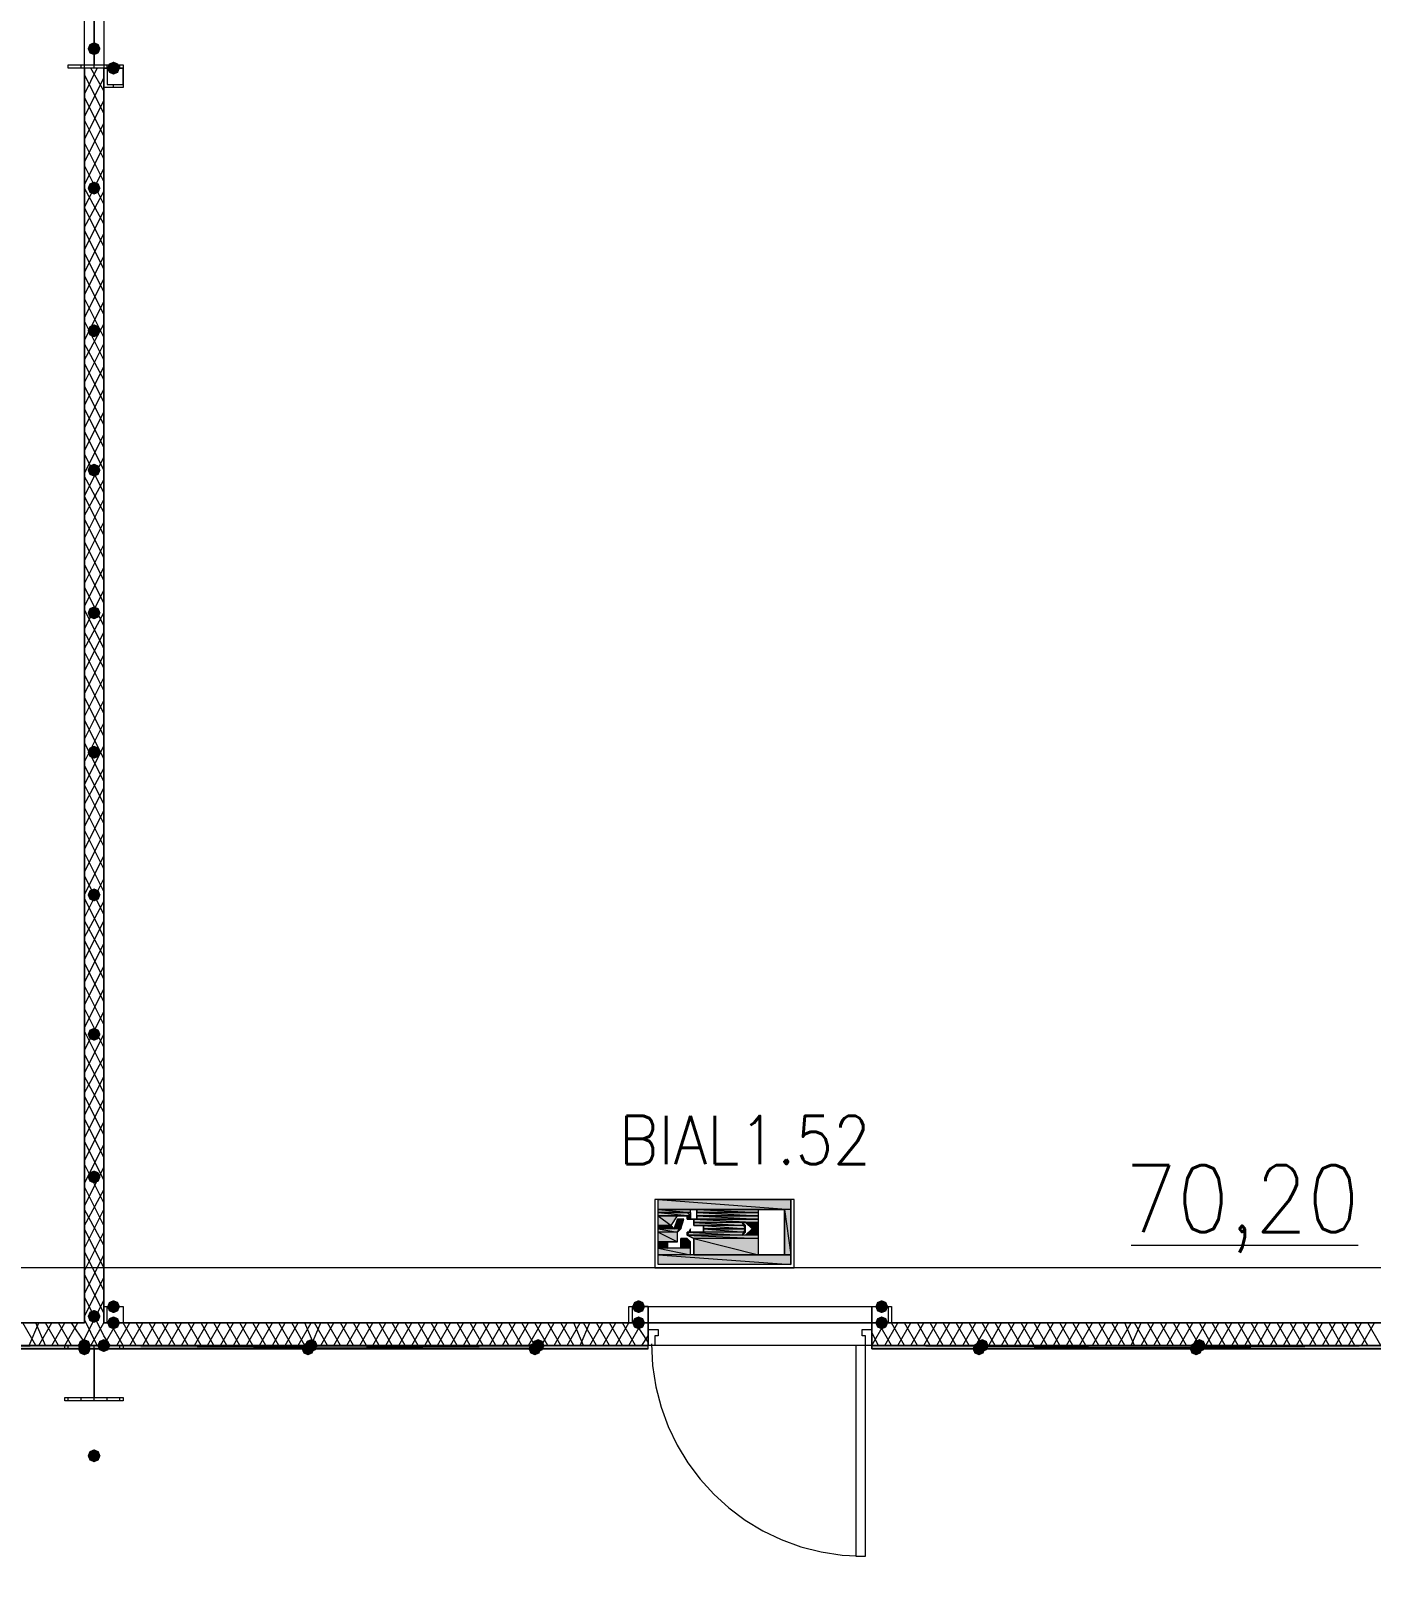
# Model space of a CAD drawing. Header units: millimetres. Extents: x 0 to 420, y 0 to 297.
# Drawn here: x 311.98 to 329.48, y 184.47 to 204.62 of the extents above; entities that cross this region are included whole.
import ezdxf

# ---------------------------------------------------------------- set-up
doc = ezdxf.new("R2010")
doc.units = ezdxf.units.MM
doc.styles.get("Standard").update_dxf_attribs({"font": 'STANDARD'})

msp = doc.modelspace()

# ---------------------------------------------------------------- hatches: boundary and pattern name
for color, points in [(7, [(312.885667, 204.385333), (312.860796, 204.325537), (312.801, 204.300667), (312.741204, 204.325537), (312.716333, 204.385333), (312.741204, 204.445129), (312.801, 204.47), (312.860796, 204.445129)]), (7, [(313.139667, 204.131333), (313.114796, 204.071537), (313.055, 204.046667), (312.995204, 204.071537), (312.970333, 204.131333), (312.995204, 204.191129), (313.055, 204.216), (313.114796, 204.191129)]), (7, [(312.885667, 202.565), (312.860796, 202.505204), (312.801, 202.480333), (312.741204, 202.505204), (312.716333, 202.565), (312.741204, 202.624796), (312.801, 202.649667), (312.860796, 202.624796)]), (7, [(312.885667, 200.702333), (312.860796, 200.642537), (312.801, 200.617667), (312.741204, 200.642537), (312.716333, 200.702333), (312.741204, 200.762129), (312.801, 200.787), (312.860796, 200.762129)]), (7, [(312.885667, 198.882), (312.860796, 198.822204), (312.801, 198.797333), (312.741204, 198.822204), (312.716333, 198.882), (312.741204, 198.941796), (312.801, 198.966667), (312.860796, 198.941796)]), (7, [(312.885667, 197.019333), (312.860796, 196.959537), (312.801, 196.934667), (312.741204, 196.959537), (312.716333, 197.019333), (312.741204, 197.079129), (312.801, 197.104), (312.860796, 197.079129)]), (7, [(312.885667, 195.199), (312.860796, 195.139204), (312.801, 195.114333), (312.741204, 195.139204), (312.716333, 195.199), (312.741204, 195.258796), (312.801, 195.283667), (312.860796, 195.258796)]), (7, [(312.885667, 193.336333), (312.860796, 193.276537), (312.801, 193.251667), (312.741204, 193.276537), (312.716333, 193.336333), (312.741204, 193.396129), (312.801, 193.421), (312.860796, 193.396129)]), (7, [(312.885667, 191.516), (312.860796, 191.456204), (312.801, 191.431333), (312.741204, 191.456204), (312.716333, 191.516), (312.741204, 191.575796), (312.801, 191.600667), (312.860796, 191.575796)]), (7, [(312.885667, 189.653333), (312.860796, 189.593537), (312.801, 189.568667), (312.741204, 189.593537), (312.716333, 189.653333), (312.741204, 189.713129), (312.801, 189.738), (312.860796, 189.713129)]), (82, [(320.590334, 189.187666), (320.590334, 189.145333)]), (82, [(320.632667, 189.102999), (320.675, 189.102999)]), (82, [(320.463334, 188.848999), (320.548, 188.848999)]), (7, [(313.139667, 187.96), (313.114796, 187.900204), (313.055, 187.875333), (312.995204, 187.900204), (312.970333, 187.96), (312.995204, 188.019796), (313.055, 188.044667), (313.114796, 188.019796)]), (7, [(319.997667, 187.96), (319.972796, 187.900204), (319.913, 187.875333), (319.853204, 187.900204), (319.828333, 187.96), (319.853204, 188.019796), (319.913, 188.044667), (319.972796, 188.019796)]), (7, [(323.172667, 187.96), (323.147796, 187.900204), (323.088, 187.875333), (323.028204, 187.900204), (323.003333, 187.96), (323.028204, 188.019796), (323.088, 188.044667), (323.147796, 188.019796)]), (7, [(312.885667, 187.833), (312.860796, 187.773204), (312.801, 187.748333), (312.741204, 187.773204), (312.716333, 187.833), (312.741204, 187.892796), (312.801, 187.917667), (312.860796, 187.892796)]), (7, [(313.139667, 187.748333), (313.114796, 187.688538), (313.055, 187.663667), (312.995204, 187.688538), (312.970333, 187.748333), (312.995204, 187.808129), (313.055, 187.833), (313.114796, 187.808129)]), (7, [(319.997667, 187.748333), (319.972796, 187.688538), (319.913, 187.663667), (319.853204, 187.688538), (319.828333, 187.748333), (319.853204, 187.808129), (319.913, 187.833), (319.972796, 187.808129)]), (7, [(323.172667, 187.748333), (323.147796, 187.688538), (323.088, 187.663667), (323.028204, 187.688538), (323.003333, 187.748333), (323.028204, 187.808129), (323.088, 187.833), (323.147796, 187.808129)]), (254, [(312.758667, 187.452), (312.733796, 187.392204), (312.674, 187.367333), (312.614204, 187.392204), (312.589333, 187.452), (312.614204, 187.511796), (312.674, 187.536667), (312.733796, 187.511796)]), (254, [(312.758667, 187.409667), (312.733796, 187.349871), (312.674, 187.325), (312.614204, 187.349871), (312.589333, 187.409667), (312.614204, 187.469462), (312.674, 187.494333), (312.733796, 187.469463)]), (7, [(313.012667, 187.452), (312.987796, 187.392204), (312.928, 187.367333), (312.868204, 187.392204), (312.843333, 187.452), (312.868204, 187.511796), (312.928, 187.536667), (312.987796, 187.511796)]), (254, [(315.679667, 187.409667), (315.654796, 187.349871), (315.595, 187.325), (315.535204, 187.349871), (315.510333, 187.409667), (315.535204, 187.469462), (315.595, 187.494333), (315.654796, 187.469463)]), (254, [(315.722, 187.452), (315.697129, 187.392204), (315.637333, 187.367333), (315.577538, 187.392204), (315.552667, 187.452), (315.577537, 187.511796), (315.637333, 187.536667), (315.697129, 187.511796)]), (254, [(318.643, 187.409667), (318.618129, 187.349871), (318.558333, 187.325), (318.498538, 187.349871), (318.473667, 187.409667), (318.498537, 187.469462), (318.558333, 187.494333), (318.618129, 187.469463)]), (254, [(318.685333, 187.452), (318.660462, 187.392204), (318.600667, 187.367333), (318.540871, 187.392204), (318.516, 187.452), (318.540871, 187.511796), (318.600667, 187.536667), (318.660462, 187.511796)]), (254, [(324.442667, 187.409667), (324.417796, 187.349871), (324.358, 187.325), (324.298204, 187.349871), (324.273333, 187.409667), (324.298204, 187.469462), (324.358, 187.494333), (324.417796, 187.469463)]), (254, [(324.485, 187.452), (324.460129, 187.392204), (324.400333, 187.367333), (324.340537, 187.392204), (324.315667, 187.452), (324.340537, 187.511796), (324.400333, 187.536667), (324.460129, 187.511796)]), (254, [(327.279, 187.409667), (327.254129, 187.349871), (327.194333, 187.325), (327.134537, 187.349871), (327.109667, 187.409667), (327.134537, 187.469462), (327.194333, 187.494333), (327.254129, 187.469463)]), (254, [(327.321333, 187.452), (327.296462, 187.392204), (327.236667, 187.367333), (327.176871, 187.392204), (327.152, 187.452), (327.176871, 187.511796), (327.236667, 187.536667), (327.296462, 187.511796)]), (7, [(312.885667, 186.012667), (312.860796, 185.952871), (312.801, 185.928), (312.741204, 185.952871), (312.716333, 186.012667), (312.741204, 186.072462), (312.801, 186.097333), (312.860796, 186.072463)])]:
    msp.add_hatch(color=color).paths.add_polyline_path(points, flags=0)
h = msp.add_hatch(color=82)
h.paths.add_polyline_path([(321.902667, 189.356999), (320.167, 189.356999), (321.902667, 189.229999)], flags=0)
h.paths.add_polyline_path([(320.167, 189.356999), (321.902667, 189.229999), (320.167, 189.229999)], flags=0)
h = msp.add_hatch(color=82)
h.paths.add_polyline_path([(320.167, 189.229999), (321.479334, 189.229999)], flags=0)
h.paths.add_polyline_path([(321.479334, 189.229999), (320.167, 189.229999)], flags=0)
h = msp.add_hatch(color=82)
h.paths.add_polyline_path([(320.167, 189.229999), (320.632667, 189.229999)], flags=0)
h.paths.add_polyline_path([(320.632667, 189.229999), (320.167, 189.229999)], flags=0)
h.paths.add_polyline_path([(320.632667, 189.229999), (320.167, 189.229999)], flags=0)
h.paths.add_polyline_path([(320.167, 189.229999), (320.632667, 189.229999)], flags=0)
h = msp.add_hatch(color=82)
h.paths.add_polyline_path([(320.590334, 189.229999), (320.167, 189.229999), (320.590334, 189.187666)], flags=0)
h.paths.add_polyline_path([(320.167, 189.229999), (320.590334, 189.187666), (320.167, 189.187666)], flags=0)
h = msp.add_hatch(color=82)
h.paths.add_polyline_path([(320.632667, 189.229999), (321.479334, 189.229999)], flags=0)
h.paths.add_polyline_path([(321.479334, 189.229999), (320.632667, 189.229999)], flags=0)
h = msp.add_hatch(color=82)
h.paths.add_polyline_path([(320.632667, 189.229999), (321.479334, 189.229999)], flags=0)
h.paths.add_polyline_path([(321.479334, 189.229999), (320.632667, 189.229999)], flags=0)
h = msp.add_hatch(color=82)
h.paths.add_polyline_path([(320.675, 189.229999), (321.479334, 189.229999)], flags=0)
h.paths.add_polyline_path([(321.479334, 189.229999), (320.675, 189.229999)], flags=0)
h = msp.add_hatch(color=82)
h.paths.add_polyline_path([(321.479334, 189.229999), (320.675, 189.229999), (321.479334, 189.187666)], flags=0)
h.paths.add_polyline_path([(320.675, 189.229999), (321.479334, 189.187666), (320.675, 189.187666)], flags=0)
h = msp.add_hatch(color=82)
h.paths.add_polyline_path([(321.902667, 189.229999), (321.818, 189.229999), (321.902667, 188.637333)], flags=0)
h.paths.add_polyline_path([(321.818, 189.229999), (321.902667, 188.637333), (321.818, 188.637333)], flags=0)
h = msp.add_hatch(color=82)
h.paths.add_polyline_path([(320.167, 189.187666), (320.590334, 189.187666)], flags=0)
h.paths.add_polyline_path([(320.590334, 189.187666), (320.167, 189.187666)], flags=0)
h = msp.add_hatch(color=82)
h.paths.add_polyline_path([(320.548, 189.187666), (320.167, 189.187666)], flags=0)
h.paths.add_polyline_path([(320.548, 189.187666), (320.167, 189.187666), (320.590334, 189.187666)], flags=0)
h = msp.add_hatch(color=82)
h.paths.add_polyline_path([(320.167, 189.187666), (320.548, 189.187666)], flags=0)
h.paths.add_polyline_path([(320.548, 189.187666), (320.167, 189.187666)], flags=0)
h = msp.add_hatch(color=82)
h.paths.add_polyline_path([(320.548, 189.187666), (320.167, 189.187666), (320.590334, 189.145333)], flags=0)
h.paths.add_polyline_path([(320.167, 189.187666), (320.590334, 189.145333), (320.167, 189.145333)], flags=0)
h = msp.add_hatch(color=82)
h.paths.add_polyline_path([(320.167, 189.145333), (320.590334, 189.145333)], flags=0)
h.paths.add_polyline_path([(320.590334, 189.145333), (320.167, 189.145333)], flags=0)
h = msp.add_hatch(color=82)
h.paths.add_polyline_path([(320.421, 189.145333), (320.167, 189.145333), (320.336334, 189.018333)], flags=0)
h.paths.add_polyline_path([(320.167, 189.145333), (320.336334, 189.018333), (320.167, 189.018333)], flags=0)
h = msp.add_hatch(color=82)
h.paths.add_polyline_path([(320.336334, 189.018333), (320.167, 189.018333), (320.378667, 188.975999)], flags=0)
h.paths.add_polyline_path([(320.167, 189.018333), (320.378667, 188.975999), (320.167, 188.975999)], flags=0)
h = msp.add_hatch(color=82)
h.paths.add_polyline_path([(320.505667, 189.102999), (320.421, 189.102999), (320.463334, 188.975999)], flags=0)
h.paths.add_polyline_path([(320.421, 189.102999), (320.463334, 188.975999), (320.378667, 188.975999)], flags=0)
h = msp.add_hatch(color=82)
h.paths.add_polyline_path([(320.548, 189.145333), (320.590334, 189.145333)], flags=0)
h.paths.add_polyline_path([(320.590334, 189.145333), (320.548, 189.145333)], flags=0)
h = msp.add_hatch(color=82)
h.paths.add_polyline_path([(320.548, 189.145333), (320.590334, 189.145333)], flags=0)
h.paths.add_polyline_path([(320.590334, 189.145333), (320.548, 189.145333)], flags=0)
h = msp.add_hatch(color=82)
h.paths.add_polyline_path([(320.590334, 189.145333), (320.548, 189.145333), (320.590334, 189.102999)], flags=0)
h.paths.add_polyline_path([(320.548, 189.145333), (320.590334, 189.102999), (320.548, 189.102999)], flags=0)
h = msp.add_hatch(color=82)
h.paths.add_polyline_path([(320.548, 189.102999), (320.590334, 189.102999)], flags=0)
h.paths.add_polyline_path([(320.590334, 189.102999), (320.548, 189.102999)], flags=0)
h = msp.add_hatch(color=82)
h.paths.add_polyline_path([(320.548, 189.102999), (320.590334, 189.102999)], flags=0)
h.paths.add_polyline_path([(320.590334, 189.102999), (320.548, 189.102999)], flags=0)
h = msp.add_hatch(color=82)
h.paths.add_polyline_path([(320.548, 189.102999), (320.590334, 189.102999)], flags=0)
h.paths.add_polyline_path([(320.590334, 189.102999), (320.548, 189.102999)], flags=0)
h = msp.add_hatch(color=82)
h.paths.add_polyline_path([(320.590334, 189.145333), (320.590334, 189.102999)], flags=0)
h.paths.add_polyline_path([(320.590334, 189.102999), (320.590334, 189.145333)], flags=0)
h = msp.add_hatch(color=82)
h.paths.add_polyline_path([(320.590334, 189.102999), (321.479334, 189.102999)], flags=0)
h.paths.add_polyline_path([(321.479334, 189.102999), (320.590334, 189.102999)], flags=0)
h = msp.add_hatch(color=82)
h.paths.add_polyline_path([(320.632667, 189.102999), (321.479334, 189.102999)], flags=0)
h.paths.add_polyline_path([(321.479334, 189.102999), (320.632667, 189.102999)], flags=0)
h = msp.add_hatch(color=82)
h.paths.add_polyline_path([(321.479334, 189.102999), (320.632667, 189.102999), (321.479334, 189.060666)], flags=0)
h.paths.add_polyline_path([(320.632667, 189.102999), (321.479334, 189.060666), (320.632667, 189.060666)], flags=0)
h = msp.add_hatch(color=82)
h.paths.add_polyline_path([(321.267667, 189.060666), (320.632667, 189.060666), (321.31, 189.018333)], flags=0)
h.paths.add_polyline_path([(320.632667, 189.060666), (321.31, 189.018333), (320.632667, 189.018333)], flags=0)
h = msp.add_hatch(color=82)
h.paths.add_polyline_path([(320.675, 189.187666), (321.479334, 189.187666)], flags=0)
h.paths.add_polyline_path([(321.479334, 189.187666), (320.675, 189.187666)], flags=0)
h = msp.add_hatch(color=82)
h.paths.add_polyline_path([(320.675, 189.187666), (321.479334, 189.187666)], flags=0)
h.paths.add_polyline_path([(321.479334, 189.187666), (320.675, 189.187666)], flags=0)
h = msp.add_hatch(color=82)
h.paths.add_polyline_path([(320.675, 189.187666), (321.479334, 189.187666)], flags=0)
h.paths.add_polyline_path([(321.479334, 189.187666), (320.675, 189.187666)], flags=0)
h = msp.add_hatch(color=82)
h.paths.add_polyline_path([(321.479334, 189.187666), (320.675, 189.187666), (321.479334, 189.145333)], flags=0)
h.paths.add_polyline_path([(320.675, 189.187666), (321.479334, 189.145333), (320.675, 189.145333)], flags=0)
h = msp.add_hatch(color=82)
h.paths.add_polyline_path([(320.675, 189.145333), (321.479334, 189.145333)], flags=0)
h.paths.add_polyline_path([(321.479334, 189.145333), (320.675, 189.145333)], flags=0)
h = msp.add_hatch(color=82)
h.paths.add_polyline_path([(320.675, 189.145333), (321.479334, 189.145333)], flags=0)
h.paths.add_polyline_path([(321.479334, 189.145333), (320.675, 189.145333)], flags=0)
h = msp.add_hatch(color=82)
h.paths.add_polyline_path([(320.675, 189.145333), (321.479334, 189.145333)], flags=0)
h.paths.add_polyline_path([(321.479334, 189.145333), (320.675, 189.145333)], flags=0)
h = msp.add_hatch(color=82)
h.paths.add_polyline_path([(320.675, 189.145333), (321.479334, 189.145333)], flags=0)
h.paths.add_polyline_path([(321.479334, 189.145333), (320.675, 189.145333)], flags=0)
h = msp.add_hatch(color=82)
h.paths.add_polyline_path([(320.675, 189.145333), (321.479334, 189.145333)], flags=0)
h.paths.add_polyline_path([(321.479334, 189.145333), (320.675, 189.145333)], flags=0)
h = msp.add_hatch(color=82)
h.paths.add_polyline_path([(321.479334, 189.145333), (320.675, 189.145333), (321.479334, 189.102999)], flags=0)
h.paths.add_polyline_path([(320.675, 189.145333), (321.479334, 189.102999), (320.675, 189.102999)], flags=0)
h = msp.add_hatch(color=82)
h.paths.add_polyline_path([(320.675, 189.145333), (320.675, 189.102999)], flags=0)
h.paths.add_polyline_path([(320.675, 189.102999), (320.675, 189.145333)], flags=0)
h = msp.add_hatch(color=82)
h.paths.add_polyline_path([(320.675, 189.102999), (321.479334, 189.102999)], flags=0)
h.paths.add_polyline_path([(321.479334, 189.102999), (320.675, 189.102999)], flags=0)
h = msp.add_hatch(color=82)
h.paths.add_polyline_path([(320.675, 189.102999), (321.479334, 189.102999)], flags=0)
h.paths.add_polyline_path([(321.479334, 189.102999), (320.675, 189.102999)], flags=0)
h = msp.add_hatch(color=82)
h.paths.add_polyline_path([(320.675, 189.102999), (321.479334, 189.102999)], flags=0)
h.paths.add_polyline_path([(321.479334, 189.102999), (320.675, 189.102999)], flags=0)
h = msp.add_hatch(color=82)
h.paths.add_polyline_path([(321.31, 189.018333), (320.759667, 189.018333), (321.31, 188.975999)], flags=0)
h.paths.add_polyline_path([(320.759667, 189.018333), (321.31, 188.975999), (320.759667, 188.975999)], flags=0)
h = msp.add_hatch(color=82)
h.paths.add_polyline_path([(321.479334, 189.060666), (321.31, 189.060666), (321.479334, 188.975999)], flags=0)
h.paths.add_polyline_path([(321.31, 189.060666), (321.479334, 188.975999), (321.394667, 188.975999)], flags=0)
h = msp.add_hatch(color=82)
h.paths.add_polyline_path([(320.463334, 188.975999), (320.167, 188.975999), (320.421, 188.933666)], flags=0)
h.paths.add_polyline_path([(320.167, 188.975999), (320.421, 188.933666), (320.167, 188.933666)], flags=0)
h = msp.add_hatch(color=82)
h.paths.add_polyline_path([(320.421, 188.933666), (320.167, 188.933666), (320.421, 188.806666)], flags=0)
h.paths.add_polyline_path([(320.167, 188.933666), (320.421, 188.806666), (320.167, 188.806666)], flags=0)
h = msp.add_hatch(color=82)
h.paths.add_polyline_path([(320.548, 188.848999), (320.463334, 188.848999), (320.590334, 188.806666)], flags=0)
h.paths.add_polyline_path([(320.463334, 188.848999), (320.590334, 188.806666), (320.463334, 188.806666)], flags=0)
h = msp.add_hatch(color=82)
h.paths.add_polyline_path([(321.31, 188.933666), (320.548, 188.933666), (321.267667, 188.891333)], flags=0)
h.paths.add_polyline_path([(320.548, 188.933666), (321.267667, 188.891333), (320.548, 188.891333)], flags=0)
h = msp.add_hatch(color=82)
h.paths.add_polyline_path([(321.479334, 188.891333), (320.548, 188.891333), (321.479334, 188.848999)], flags=0)
h.paths.add_polyline_path([(320.548, 188.891333), (321.479334, 188.848999), (320.632667, 188.848999)], flags=0)
h = msp.add_hatch(color=82)
h.paths.add_polyline_path([(321.479334, 188.848999), (320.632667, 188.848999), (321.479334, 188.637333)], flags=0)
h.paths.add_polyline_path([(320.632667, 188.848999), (321.479334, 188.637333), (320.632667, 188.637333)], flags=0)
h = msp.add_hatch(color=82)
h.paths.add_polyline_path([(320.759667, 188.975999), (320.802, 188.975999)], flags=0)
h.paths.add_polyline_path([(320.802, 188.975999), (320.759667, 188.975999)], flags=0)
h = msp.add_hatch(color=82)
h.paths.add_polyline_path([(321.31, 188.975999), (320.759667, 188.975999), (321.31, 188.933666)], flags=0)
h.paths.add_polyline_path([(320.759667, 188.975999), (321.31, 188.933666), (320.759667, 188.933666)], flags=0)
h = msp.add_hatch(color=82)
h.paths.add_polyline_path([(321.479334, 188.975999), (321.394667, 188.975999), (321.479334, 188.891333)], flags=0)
h.paths.add_polyline_path([(321.394667, 188.975999), (321.479334, 188.891333), (321.31, 188.891333)], flags=0)
h = msp.add_hatch(color=82)
h.paths.add_polyline_path([(320.294, 188.806666), (320.167, 188.806666), (320.294, 188.721999)], flags=0)
h.paths.add_polyline_path([(320.167, 188.806666), (320.294, 188.721999), (320.167, 188.721999)], flags=0)
h = msp.add_hatch(color=82)
h.paths.add_polyline_path([(320.590334, 188.721999), (320.167, 188.721999), (320.590334, 188.637333)], flags=0)
h.paths.add_polyline_path([(320.167, 188.721999), (320.590334, 188.637333), (320.167, 188.637333)], flags=0)
h = msp.add_hatch(color=82)
h.paths.add_polyline_path([(321.902667, 188.637333), (320.167, 188.637333), (321.902667, 188.510333)], flags=0)
h.paths.add_polyline_path([(320.167, 188.637333), (321.902667, 188.510333), (320.167, 188.510333)], flags=0)
h = msp.add_hatch(color=82)
h.paths.add_polyline_path([(320.590334, 188.806666), (320.463334, 188.806666), (320.590334, 188.721999)], flags=0)
h.paths.add_polyline_path([(320.463334, 188.806666), (320.590334, 188.721999), (320.463334, 188.721999)], flags=0)
h = msp.add_hatch(color=82)
h.paths.add_polyline_path([(320.632667, 188.637333), (321.902667, 188.637333)], flags=0)
h.paths.add_polyline_path([(321.902667, 188.637333), (320.632667, 188.637333)], flags=0)
h = msp.add_hatch(color=7)
h.paths.add_polyline_path([(312.674, 187.452), (305.562, 187.452), (312.674, 187.409667)], flags=0)
h.paths.add_polyline_path([(305.562, 187.452), (312.674, 187.409667), (305.562, 187.409667)], flags=0)
h = msp.add_hatch(color=7)
h.paths.add_polyline_path([(320.04, 187.452), (312.674, 187.452), (320.04, 187.409667)], flags=0)
h.paths.add_polyline_path([(312.674, 187.452), (320.04, 187.409667), (312.674, 187.409667)], flags=0)
h = msp.add_hatch(color=7)
h.paths.add_polyline_path([(330.030667, 187.452), (322.961, 187.452), (330.030667, 187.409667)], flags=0)
h.paths.add_polyline_path([(322.961, 187.452), (330.030667, 187.409667), (322.961, 187.409667)], flags=0)

# ---------------------------------------------------------------- linework, layer by layer
at = {"color": 43, "lineweight": 0}
for points in [[(312.674, 222.25), (295.571333, 222.25), (295.571333, 187.748333), (312.674, 187.748333)], [(330.030667, 187.748333), (330.030667, 222.25), (312.928, 222.25), (312.928, 187.748333)]]:
    msp.add_lwpolyline(points, close=True, dxfattribs=at)
at = {"color": 7, "lineweight": 0}
for points in [[(313.182, 204.131333), (312.462333, 204.131333), (312.462333, 204.173667), (312.801, 204.173667), (312.801, 204.808667), (312.462333, 204.808667), (312.462333, 204.851), (313.182, 204.851), (313.182, 204.808667), (312.801, 204.808667), (312.801, 204.173667), (313.182, 204.173667)], [(313.182, 203.877333), (312.928, 203.877333), (312.928, 204.131333), (313.182, 204.131333)], [(313.182, 203.919667), (313.182, 204.131333), (312.970333, 204.131333), (312.970333, 203.919667)], [(313.182, 187.748333), (312.970333, 187.748333), (312.970333, 187.96), (313.182, 187.96), (313.182, 187.748333), (312.928, 187.748333), (312.928, 187.96), (313.182, 187.96)], [(319.786, 187.96), (320.04, 187.96), (320.04, 187.748333), (319.786, 187.748333)], [(319.828333, 187.96), (319.828333, 187.748333), (320.04, 187.748333), (320.04, 187.96)], [(322.961, 187.96), (323.172667, 187.96), (323.172667, 187.748333), (322.961, 187.748333), (322.961, 187.96), (323.215, 187.96), (323.215, 187.748333), (322.961, 187.748333)], [(320.167, 187.663667), (320.167, 187.579), (320.124667, 187.579), (320.124667, 187.452), (320.04, 187.452), (320.04, 187.663667)], [(322.961, 187.663667), (322.961, 187.452), (322.876333, 187.452), (322.876333, 187.579), (322.834, 187.579), (322.834, 187.663667)], [(312.674, 187.452), (305.562, 187.452), (312.674, 187.409667)], [(305.562, 187.452), (312.674, 187.409667), (305.562, 187.409667)], [(305.562, 187.409667), (305.562, 187.452), (312.674, 187.452), (312.674, 187.409667), (305.562, 187.409667), (312.674, 187.409667), (312.674, 187.452), (305.562, 187.452)], [(313.182, 186.732333), (312.42, 186.732333), (312.42, 186.774667), (312.801, 186.774667), (312.801, 187.409667), (312.42, 187.409667), (312.42, 187.452), (313.182, 187.452), (313.182, 187.409667), (312.801, 187.409667), (312.801, 186.774667), (313.182, 186.774667)], [(320.04, 187.452), (312.674, 187.452), (320.04, 187.409667)], [(312.674, 187.452), (320.04, 187.409667), (312.674, 187.409667)], [(320.04, 187.452), (312.674, 187.452), (312.674, 187.409667), (320.04, 187.409667)], [(320.04, 187.452), (312.674, 187.452), (312.674, 187.409667), (320.04, 187.409667)], [(322.876333, 184.700333), (322.876333, 187.452), (322.749333, 187.452), (322.749333, 184.700333)], [(330.030667, 187.452), (322.961, 187.452), (330.030667, 187.409667)], [(322.961, 187.452), (330.030667, 187.409667), (322.961, 187.409667)], [(322.961, 187.409667), (322.961, 187.452), (330.030667, 187.452), (330.030667, 187.409667), (322.961, 187.409667), (330.030667, 187.409667), (330.030667, 187.452), (322.961, 187.452)]]:
    msp.add_lwpolyline(points, close=True, dxfattribs=at)
for points in [[(312.801, 204.131333), (312.801, 204.851)], [(312.462333, 204.131333), (312.462333, 204.173667)], [(312.631667, 204.131333), (312.631667, 204.173667)], [(312.674, 204.089), (312.674, 204.131333)], [(312.674, 203.792667), (312.843333, 204.131333)], [(312.928, 187.748333), (312.928, 204.131333), (312.674, 204.131333), (312.674, 187.748333)], [(312.928, 203.835), (312.758667, 204.131333)], [(312.928, 204.089), (312.928, 204.131333)], [(312.970333, 204.131333), (312.970333, 204.173667)], [(313.139667, 204.131333), (313.139667, 204.173667)], [(312.928, 203.538667), (312.674, 204.046667)], [(312.674, 203.496333), (312.928, 204.004333)], [(312.928, 203.242333), (312.674, 203.750333)], [(313.055, 203.877333), (313.055, 203.919667)], [(312.674, 203.2), (312.928, 203.708)], [(312.928, 202.946), (312.674, 203.454)], [(312.674, 202.903667), (312.928, 203.411667)], [(312.928, 202.649667), (312.674, 203.157667)], [(312.674, 202.607333), (312.928, 203.115333)], [(312.928, 202.353333), (312.674, 202.861333)], [(312.674, 202.311), (312.928, 202.819)], [(312.928, 202.099333), (312.674, 202.565)], [(312.674, 202.057), (312.928, 202.522667)], [(312.928, 201.803), (312.674, 202.311)], [(312.674, 201.760667), (312.928, 202.268667)], [(312.928, 201.506667), (312.674, 202.014667)], [(312.674, 201.464333), (312.928, 201.972333)], [(312.928, 201.210333), (312.674, 201.718333)], [(312.674, 201.168), (312.928, 201.676)], [(312.928, 200.914), (312.674, 201.422)], [(312.674, 200.871667), (312.928, 201.379667)], [(312.928, 200.617667), (312.674, 201.125667)], [(312.674, 200.575333), (312.928, 201.083333)], [(312.928, 200.321333), (312.674, 200.829333)], [(312.674, 200.321333), (312.928, 200.787)], [(312.674, 200.025), (312.928, 200.533)], [(312.928, 200.067333), (312.674, 200.533)], [(312.928, 199.771), (312.674, 200.279)], [(312.674, 199.728667), (312.928, 200.236667)], [(312.928, 199.474667), (312.674, 199.982667)], [(312.674, 199.432333), (312.928, 199.940333)], [(312.928, 199.178333), (312.674, 199.686333)], [(312.674, 199.136), (312.928, 199.644)], [(312.928, 198.882), (312.674, 199.39)], [(312.674, 198.839667), (312.928, 199.347667)], [(312.928, 198.585667), (312.674, 199.093667)], [(312.674, 198.543333), (312.928, 199.051333)], [(312.928, 198.331667), (312.674, 198.797333)], [(312.674, 198.289333), (312.928, 198.755)], [(312.928, 198.035333), (312.674, 198.543333)], [(312.674, 197.993), (312.928, 198.501)], [(312.928, 197.739), (312.674, 198.247)], [(312.674, 197.696667), (312.928, 198.204667)], [(312.928, 197.442667), (312.674, 197.950667)], [(312.674, 197.400333), (312.928, 197.908333)], [(312.928, 197.146333), (312.674, 197.654333)], [(312.674, 197.104), (312.928, 197.612)], [(312.928, 196.85), (312.674, 197.358)], [(312.674, 196.807667), (312.928, 197.315667)], [(312.928, 196.553667), (312.674, 197.061667)], [(312.674, 196.553667), (312.928, 197.019333)], [(312.674, 196.257333), (312.928, 196.765333)], [(312.928, 196.299667), (312.674, 196.765333)], [(312.928, 196.003333), (312.674, 196.511333)], [(312.674, 195.961), (312.928, 196.469)], [(312.928, 195.707), (312.674, 196.215)], [(312.674, 195.664667), (312.928, 196.172667)], [(312.928, 195.410667), (312.674, 195.918667)], [(312.674, 195.368333), (312.928, 195.876333)], [(312.928, 195.114333), (312.674, 195.622333)], [(312.674, 195.072), (312.928, 195.58)], [(312.928, 194.818), (312.674, 195.326)], [(312.674, 194.775667), (312.928, 195.283667)], [(312.928, 194.521667), (312.674, 195.029667)], [(312.674, 194.521667), (312.928, 194.987333)], [(312.928, 194.267667), (312.674, 194.775667)], [(312.674, 194.225333), (312.928, 194.733333)], [(312.928, 193.971333), (312.674, 194.479333)], [(312.674, 193.929), (312.928, 194.437)], [(312.928, 193.675), (312.674, 194.183)], [(312.674, 193.632667), (312.928, 194.140667)], [(312.928, 193.378667), (312.674, 193.886667)], [(312.674, 193.336333), (312.928, 193.844333)], [(312.928, 193.082333), (312.674, 193.590333)], [(312.674, 193.04), (312.928, 193.548)], [(312.928, 192.786), (312.674, 193.294)], [(312.674, 192.786), (312.928, 193.251667)], [(312.674, 192.489667), (312.928, 192.997667)], [(312.928, 192.532), (312.674, 192.997667)], [(312.928, 192.235667), (312.674, 192.743667)], [(312.674, 192.193333), (312.928, 192.701333)], [(312.928, 191.939333), (312.674, 192.447333)], [(312.674, 191.897), (312.928, 192.405)], [(312.928, 191.643), (312.674, 192.151)], [(312.674, 191.600667), (312.928, 192.108667)], [(312.928, 191.346667), (312.674, 191.854667)], [(312.674, 191.304333), (312.928, 191.812333)], [(312.928, 191.050333), (312.674, 191.558333)], [(312.674, 191.008), (312.928, 191.516)], [(312.928, 190.754), (312.674, 191.262)], [(312.674, 190.754), (312.928, 191.219667)], [(312.674, 190.457667), (312.928, 190.965667)], [(312.928, 190.5), (312.674, 190.965667)], [(312.928, 190.203667), (312.674, 190.711667)], [(312.674, 190.161333), (312.928, 190.669333)], [(312.928, 189.907333), (312.674, 190.415333)], [(312.674, 189.865), (312.928, 190.373)], [(312.928, 189.611), (312.674, 190.119)], [(312.674, 189.568667), (312.928, 190.076667)], [(312.928, 189.314667), (312.674, 189.822667)], [(312.674, 189.272333), (312.928, 189.780333)], [(312.928, 189.018333), (312.674, 189.526333)], [(312.674, 189.018333), (312.928, 189.484)], [(312.674, 188.722), (312.928, 189.23)], [(312.928, 188.764333), (312.674, 189.23)], [(312.928, 188.468), (312.674, 188.976)], [(312.674, 188.425667), (312.928, 188.933667)], [(312.928, 188.171667), (312.674, 188.679667)], [(312.674, 188.129333), (312.928, 188.637333)], [(326.347667, 188.764333), (329.311, 188.764333)], [(312.928, 187.875333), (312.674, 188.383333)], [(312.674, 187.833), (312.928, 188.341)], [(312.928, 187.579), (312.674, 188.087)], [(312.674, 187.536667), (312.928, 188.044667)], [(320.04, 187.875333), (320.04, 187.96), (321.479333, 187.96)], [(321.479333, 187.748333), (320.04, 187.748333), (320.04, 187.875333)], [(321.479333, 187.96), (322.961, 187.96), (322.961, 187.875333)], [(322.961, 187.875333), (322.961, 187.748333), (321.479333, 187.748333)], [(312.674, 187.748333), (305.562, 187.748333)], [(312.039, 187.452), (311.869667, 187.748333)], [(311.954333, 187.452), (312.081333, 187.748333)], [(312.166, 187.452), (312.039, 187.748333)], [(312.081333, 187.452), (312.250667, 187.748333)], [(312.335333, 187.452), (312.166, 187.748333)], [(312.250667, 187.452), (312.42, 187.748333)], [(312.504667, 187.452), (312.335333, 187.748333)], [(312.42, 187.452), (312.589333, 187.748333)], [(312.674, 187.494333), (312.504667, 187.748333)], [(312.843333, 187.452), (312.674, 187.790667)], [(312.758667, 187.452), (312.928, 187.748333)], [(312.928, 187.452), (313.097333, 187.748333)], [(320.04, 187.748333), (312.928, 187.748333)], [(313.182, 187.452), (313.012667, 187.748333)], [(313.097333, 187.452), (313.266667, 187.748333)], [(313.351333, 187.452), (313.182, 187.748333)], [(313.266667, 187.452), (313.436, 187.748333)], [(313.520667, 187.452), (313.351333, 187.748333)], [(313.436, 187.452), (313.605333, 187.748333)], [(313.69, 187.452), (313.520667, 187.748333)], [(313.605333, 187.452), (313.774667, 187.748333)], [(313.859333, 187.452), (313.69, 187.748333)], [(313.774667, 187.452), (313.944, 187.748333)], [(314.028667, 187.452), (313.859333, 187.748333)], [(313.944, 187.452), (314.113333, 187.748333)], [(314.198, 187.452), (314.028667, 187.748333)], [(314.113333, 187.452), (314.282667, 187.748333)], [(314.367333, 187.452), (314.198, 187.748333)], [(314.282667, 187.452), (314.452, 187.748333)], [(314.536667, 187.452), (314.367333, 187.748333)], [(314.452, 187.452), (314.621333, 187.748333)], [(314.706, 187.452), (314.536667, 187.748333)], [(314.621333, 187.452), (314.790667, 187.748333)], [(314.875333, 187.452), (314.706, 187.748333)], [(314.790667, 187.452), (314.96, 187.748333)], [(315.044667, 187.452), (314.875333, 187.748333)], [(314.96, 187.452), (315.129333, 187.748333)], [(315.214, 187.452), (315.044667, 187.748333)], [(315.129333, 187.452), (315.298667, 187.748333)], [(315.383333, 187.452), (315.214, 187.748333)], [(315.298667, 187.452), (315.468, 187.748333)], [(315.552667, 187.452), (315.383333, 187.748333)], [(315.468, 187.452), (315.637333, 187.748333)], [(315.679667, 187.452), (315.552667, 187.748333)], [(315.637333, 187.452), (315.764333, 187.748333)], [(315.849, 187.452), (315.679667, 187.748333)], [(315.764333, 187.452), (315.933667, 187.748333)], [(316.018333, 187.452), (315.849, 187.748333)], [(315.933667, 187.452), (316.103, 187.748333)], [(316.187667, 187.452), (316.018333, 187.748333)], [(316.103, 187.452), (316.272333, 187.748333)], [(316.357, 187.452), (316.187667, 187.748333)], [(316.272333, 187.452), (316.441667, 187.748333)], [(316.526333, 187.452), (316.357, 187.748333)], [(316.441667, 187.452), (316.611, 187.748333)], [(316.695667, 187.452), (316.526333, 187.748333)], [(316.611, 187.452), (316.780333, 187.748333)], [(316.865, 187.452), (316.695667, 187.748333)], [(316.780333, 187.452), (316.949667, 187.748333)], [(317.034333, 187.452), (316.865, 187.748333)], [(316.949667, 187.452), (317.119, 187.748333)], [(317.203667, 187.452), (317.034333, 187.748333)], [(317.119, 187.452), (317.288333, 187.748333)], [(317.373, 187.452), (317.203667, 187.748333)], [(317.288333, 187.452), (317.457667, 187.748333)], [(317.542333, 187.452), (317.373, 187.748333)], [(317.457667, 187.452), (317.627, 187.748333)], [(317.711667, 187.452), (317.542333, 187.748333)], [(317.627, 187.452), (317.796333, 187.748333)], [(317.881, 187.452), (317.711667, 187.748333)], [(317.796333, 187.452), (317.965667, 187.748333)], [(318.050333, 187.452), (317.881, 187.748333)], [(317.965667, 187.452), (318.135, 187.748333)], [(318.219667, 187.452), (318.050333, 187.748333)], [(318.135, 187.452), (318.304333, 187.748333)], [(318.389, 187.452), (318.219667, 187.748333)], [(318.304333, 187.452), (318.473667, 187.748333)], [(318.558333, 187.452), (318.389, 187.748333)], [(318.473667, 187.452), (318.643, 187.748333)], [(318.727667, 187.452), (318.558333, 187.748333)], [(318.643, 187.452), (318.812333, 187.748333)], [(318.897, 187.452), (318.727667, 187.748333)], [(318.812333, 187.452), (318.981667, 187.748333)], [(319.066333, 187.452), (318.897, 187.748333)], [(318.981667, 187.452), (319.151, 187.748333)], [(319.193333, 187.452), (319.066333, 187.748333)], [(319.151, 187.452), (319.278, 187.748333)], [(319.362667, 187.452), (319.193333, 187.748333)], [(319.278, 187.452), (319.447333, 187.748333)], [(319.532, 187.452), (319.362667, 187.748333)], [(319.447333, 187.452), (319.616667, 187.748333)], [(319.701333, 187.452), (319.532, 187.748333)], [(319.616667, 187.452), (319.786, 187.748333)], [(319.870667, 187.452), (319.701333, 187.748333)], [(319.786, 187.452), (319.955333, 187.748333)], [(320.04, 187.494333), (319.870667, 187.748333)], [(320.04, 187.452), (320.04, 187.663667), (320.04, 187.748333)], [(320.04, 187.748333), (320.04, 187.663667), (320.04, 187.452), (320.04, 187.663667)], [(322.961, 187.706), (322.961, 187.748333)], [(322.961, 187.452), (323.130333, 187.748333)], [(322.961, 187.452), (322.961, 187.663667), (322.961, 187.748333)], [(322.961, 187.748333), (322.961, 187.663667), (322.961, 187.452), (322.961, 187.663667)], [(330.030667, 187.748333), (322.961, 187.748333)], [(323.045667, 187.452), (322.961, 187.621333)], [(323.215, 187.452), (323.045667, 187.748333)], [(323.130333, 187.452), (323.299667, 187.748333)], [(323.384333, 187.452), (323.215, 187.748333)], [(323.299667, 187.452), (323.469, 187.748333)], [(323.553667, 187.452), (323.384333, 187.748333)], [(323.469, 187.452), (323.638333, 187.748333)], [(323.723, 187.452), (323.553667, 187.748333)], [(323.638333, 187.452), (323.807667, 187.748333)], [(323.892333, 187.452), (323.723, 187.748333)], [(323.807667, 187.452), (323.977, 187.748333)], [(324.061667, 187.452), (323.892333, 187.748333)], [(323.977, 187.452), (324.146333, 187.748333)], [(324.231, 187.452), (324.061667, 187.748333)], [(324.146333, 187.452), (324.315667, 187.748333)], [(324.400333, 187.452), (324.231, 187.748333)], [(324.315667, 187.452), (324.485, 187.748333)], [(324.569667, 187.452), (324.400333, 187.748333)], [(324.485, 187.452), (324.654333, 187.748333)], [(324.739, 187.452), (324.569667, 187.748333)], [(324.654333, 187.452), (324.823667, 187.748333)], [(324.908333, 187.452), (324.739, 187.748333)], [(324.823667, 187.452), (324.993, 187.748333)], [(325.077667, 187.452), (324.908333, 187.748333)], [(324.993, 187.452), (325.162333, 187.748333)], [(325.247, 187.452), (325.077667, 187.748333)], [(325.162333, 187.452), (325.331667, 187.748333)], [(325.416333, 187.452), (325.247, 187.748333)], [(325.331667, 187.452), (325.501, 187.748333)], [(325.585667, 187.452), (325.416333, 187.748333)], [(325.501, 187.452), (325.670333, 187.748333)], [(325.755, 187.452), (325.585667, 187.748333)], [(325.670333, 187.452), (325.839667, 187.748333)], [(325.924333, 187.452), (325.755, 187.748333)], [(325.839667, 187.452), (326.009, 187.748333)], [(326.093667, 187.452), (325.924333, 187.748333)], [(326.009, 187.452), (326.178333, 187.748333)], [(326.263, 187.452), (326.093667, 187.748333)], [(326.178333, 187.452), (326.347667, 187.748333)], [(326.39, 187.452), (326.263, 187.748333)], [(326.347667, 187.452), (326.474667, 187.748333)], [(326.559333, 187.452), (326.39, 187.748333)], [(326.474667, 187.452), (326.644, 187.748333)], [(326.728667, 187.452), (326.559333, 187.748333)], [(326.644, 187.452), (326.813333, 187.748333)], [(326.898, 187.452), (326.728667, 187.748333)], [(326.813333, 187.452), (326.982667, 187.748333)], [(327.067333, 187.452), (326.898, 187.748333)], [(326.982667, 187.452), (327.152, 187.748333)], [(327.236667, 187.452), (327.067333, 187.748333)], [(327.152, 187.452), (327.321333, 187.748333)], [(327.406, 187.452), (327.236667, 187.748333)], [(327.321333, 187.452), (327.490667, 187.748333)], [(327.575333, 187.452), (327.406, 187.748333)], [(327.490667, 187.452), (327.66, 187.748333)], [(327.744667, 187.452), (327.575333, 187.748333)], [(327.66, 187.452), (327.829333, 187.748333)], [(327.914, 187.452), (327.744667, 187.748333)], [(327.829333, 187.452), (327.998667, 187.748333)], [(328.083333, 187.452), (327.914, 187.748333)], [(327.998667, 187.452), (328.168, 187.748333)], [(328.252667, 187.452), (328.083333, 187.748333)], [(328.168, 187.452), (328.337333, 187.748333)], [(328.422, 187.452), (328.252667, 187.748333)], [(328.337333, 187.452), (328.506667, 187.748333)], [(328.591333, 187.452), (328.422, 187.748333)], [(328.506667, 187.452), (328.676, 187.748333)], [(328.760667, 187.452), (328.591333, 187.748333)], [(328.676, 187.452), (328.845333, 187.748333)], [(328.93, 187.452), (328.760667, 187.748333)], [(328.845333, 187.452), (329.014667, 187.748333)], [(329.099333, 187.452), (328.93, 187.748333)], [(329.014667, 187.452), (329.184, 187.748333)], [(329.268667, 187.452), (329.099333, 187.748333)], [(329.184, 187.452), (329.353333, 187.748333)], [(329.438, 187.452), (329.268667, 187.748333)], [(329.353333, 187.452), (329.522667, 187.748333)], [(329.607333, 187.452), (329.438, 187.748333)], [(312.674, 187.409667), (305.562, 187.409667), (312.674, 187.452), (305.562, 187.452)], [(305.562, 187.452), (312.674, 187.452)], [(312.462333, 187.409667), (312.462333, 187.452)], [(312.589333, 187.452), (312.674, 187.536667)], [(312.631667, 187.409667), (312.631667, 187.452)], [(312.674, 187.452), (312.674, 187.494333)], [(320.04, 187.452), (312.674, 187.452), (320.04, 187.452), (312.674, 187.409667)], [(312.674, 187.452), (312.928, 187.452)], [(312.801, 186.732333), (312.801, 187.452)], [(313.012667, 187.452), (312.928, 187.579)], [(312.928, 187.452), (320.04, 187.452)], [(312.970333, 187.409667), (312.970333, 187.452)], [(313.139667, 187.409667), (313.139667, 187.452)], [(319.955333, 187.452), (320.04, 187.579)], [(320.082333, 187.473167), (320.096649, 187.189658), (320.138667, 186.91434), (320.206993, 186.648605), (320.300234, 186.393849), (320.416996, 186.151463), (320.555886, 185.922843), (320.715509, 185.709381), (320.894472, 185.512472), (321.091381, 185.333509), (321.304843, 185.173886), (321.533463, 185.034996), (321.775849, 184.918234), (322.030605, 184.824993), (322.29634, 184.756667), (322.571658, 184.714649), (322.855167, 184.700333)], [(330.030667, 187.409667), (322.961, 187.409667), (330.030667, 187.452), (322.961, 187.452)], [(322.961, 187.452), (330.030667, 187.452)], [(312.462333, 186.732333), (312.462333, 186.774667)], [(312.631667, 186.732333), (312.631667, 186.774667)], [(312.970333, 186.732333), (312.970333, 186.774667)], [(313.139667, 186.732333), (313.139667, 186.774667)]]:
    msp.add_lwpolyline(points, dxfattribs=at)
at = {"color": 92, "lineweight": 0}
msp.add_lwpolyline([(321.945, 189.356999), (320.124667, 189.356999), (320.124667, 188.467999), (321.945, 188.467999)], close=True, dxfattribs=at)
at = {"color": 82, "lineweight": 0}
for points in [[(321.902667, 189.356999), (320.167, 189.356999), (321.902667, 189.229999)], [(320.167, 189.356999), (321.902667, 189.229999), (320.167, 189.229999)], [(320.167, 189.356999), (321.902667, 189.356999), (321.902667, 188.510333), (320.167, 188.510333)], [(320.167, 189.229999), (321.479334, 189.229999)], [(321.479334, 189.229999), (320.167, 189.229999)], [(320.167, 189.229999), (320.632667, 189.229999)], [(320.632667, 189.229999), (320.167, 189.229999)], [(320.632667, 189.229999), (320.167, 189.229999)], [(320.167, 189.229999), (320.632667, 189.229999)], [(320.632667, 189.229999), (320.167, 189.229999), (320.590334, 189.229999)], [(320.167, 189.229999), (320.590334, 189.229999)], [(320.590334, 189.229999), (320.167, 189.229999)], [(320.590334, 189.229999), (320.167, 189.229999)], [(320.167, 189.229999), (320.590334, 189.229999)], [(320.590334, 189.229999), (320.167, 189.229999)], [(320.167, 189.229999), (320.590334, 189.229999)], [(320.590334, 189.229999), (320.167, 189.229999)], [(320.590334, 189.229999), (320.167, 189.229999), (320.590334, 189.187666)], [(320.167, 189.229999), (320.590334, 189.187666), (320.167, 189.187666)], [(320.632667, 189.229999), (321.479334, 189.229999)], [(321.479334, 189.229999), (320.632667, 189.229999)], [(320.632667, 189.229999), (321.479334, 189.229999)], [(321.479334, 189.229999), (320.632667, 189.229999)], [(320.675, 189.229999), (321.479334, 189.229999)], [(321.479334, 189.229999), (320.675, 189.229999)], [(320.675, 189.229999), (320.675, 189.187666)], [(320.675, 189.187666), (320.675, 189.229999)], [(321.479334, 189.229999), (320.675, 189.229999), (321.479334, 189.187666)], [(320.675, 189.229999), (321.479334, 189.187666), (320.675, 189.187666)], [(321.479334, 189.229999), (321.818, 189.229999), (321.818, 188.637333), (321.479334, 188.637333)], [(321.902667, 189.229999), (321.818, 189.229999), (321.902667, 188.637333)], [(321.818, 189.229999), (321.902667, 188.637333), (321.818, 188.637333)], [(320.167, 189.187666), (320.590334, 189.187666)], [(320.590334, 189.187666), (320.167, 189.187666)], [(320.167, 189.187666), (320.590334, 189.187666)], [(320.590334, 189.187666), (320.167, 189.187666)], [(320.590334, 189.187666), (320.167, 189.187666)], [(320.167, 189.187666), (320.590334, 189.187666)], [(320.548, 189.187666), (320.167, 189.187666)], [(320.548, 189.187666), (320.167, 189.187666), (320.590334, 189.187666)], [(320.167, 189.187666), (320.548, 189.187666)], [(320.548, 189.187666), (320.167, 189.187666)], [(320.548, 189.187666), (320.167, 189.187666), (320.590334, 189.145333)], [(320.167, 189.187666), (320.590334, 189.145333), (320.167, 189.145333)], [(320.167, 189.145333), (320.590334, 189.145333)], [(320.590334, 189.145333), (320.167, 189.145333)], [(320.421, 189.145333), (320.167, 189.145333), (320.336334, 189.018333)], [(320.167, 189.145333), (320.336334, 189.018333), (320.167, 189.018333)], [(320.336334, 189.018333), (320.167, 189.018333), (320.378667, 188.975999)], [(320.167, 189.018333), (320.378667, 188.975999), (320.167, 188.975999)], [(320.294, 188.806666), (320.421, 188.806666), (320.421, 188.933666), (320.505667, 189.102999), (320.421, 189.102999), (320.378667, 188.975999), (320.336334, 189.018333), (320.421, 189.145333), (320.548, 189.145333), (320.548, 189.102999), (320.590334, 189.102999), (320.632667, 189.102999), (320.632667, 189.018333), (320.759667, 189.018333), (320.759667, 188.933666), (320.590334, 188.933666), (320.590334, 188.975999), (320.548, 188.891333), (320.632667, 188.848999), (320.632667, 188.637333), (320.590334, 188.637333), (320.590334, 188.806666), (320.463334, 188.848999), (320.463334, 188.721999), (320.294, 188.721999)], [(320.421, 189.102999), (320.463334, 188.975999), (320.378667, 188.975999)], [(320.505667, 189.102999), (320.421, 189.102999), (320.463334, 188.975999)], [(320.548, 189.145333), (320.590334, 189.145333)], [(320.590334, 189.145333), (320.548, 189.145333)], [(320.548, 189.145333), (320.590334, 189.145333)], [(320.590334, 189.145333), (320.548, 189.145333)], [(320.548, 189.145333), (320.590334, 189.145333)], [(320.590334, 189.145333), (320.548, 189.145333)], [(320.590334, 189.145333), (320.548, 189.145333)], [(320.548, 189.145333), (320.590334, 189.145333)], [(320.548, 189.145333), (320.590334, 189.145333)], [(320.590334, 189.145333), (320.548, 189.145333)], [(320.548, 189.145333), (320.590334, 189.145333)], [(320.590334, 189.145333), (320.548, 189.145333)], [(320.590334, 189.145333), (320.548, 189.145333), (320.590334, 189.102999)], [(320.548, 189.145333), (320.590334, 189.102999), (320.548, 189.102999)], [(320.548, 189.102999), (320.590334, 189.102999)], [(320.590334, 189.102999), (320.548, 189.102999)], [(320.548, 189.102999), (320.590334, 189.102999)], [(320.590334, 189.102999), (320.548, 189.102999)], [(320.548, 189.102999), (320.590334, 189.102999)], [(320.590334, 189.102999), (320.548, 189.102999)], [(320.548, 189.102999), (320.590334, 189.102999)], [(320.590334, 189.102999), (320.548, 189.102999)], [(320.590334, 189.187666), (320.590334, 189.145333)], [(320.590334, 189.145333), (320.590334, 189.187666)], [(320.590334, 189.145333), (320.590334, 189.102999)], [(320.590334, 189.102999), (320.590334, 189.145333)], [(320.590334, 189.102999), (321.479334, 189.102999)], [(321.479334, 189.102999), (320.590334, 189.102999)], [(320.632667, 189.102999), (320.590334, 189.102999)], [(320.632667, 189.102999), (320.675, 189.102999)], [(320.632667, 189.102999), (321.479334, 189.102999)], [(321.479334, 189.102999), (320.632667, 189.102999)], [(321.479334, 189.102999), (320.632667, 189.102999), (321.479334, 189.060666)], [(320.632667, 189.102999), (321.479334, 189.060666), (320.632667, 189.060666)], [(321.267667, 189.060666), (320.632667, 189.060666), (321.31, 189.018333)], [(320.632667, 189.060666), (321.31, 189.018333), (320.632667, 189.018333)], [(320.675, 189.187666), (321.479334, 189.187666)], [(321.479334, 189.187666), (320.675, 189.187666)], [(320.675, 189.187666), (321.479334, 189.187666)], [(321.479334, 189.187666), (320.675, 189.187666)], [(320.675, 189.187666), (321.479334, 189.187666)], [(321.479334, 189.187666), (320.675, 189.187666)], [(321.479334, 189.187666), (320.675, 189.187666), (321.479334, 189.145333)], [(320.675, 189.187666), (321.479334, 189.145333), (320.675, 189.145333)], [(320.675, 189.145333), (321.479334, 189.145333)], [(321.479334, 189.145333), (320.675, 189.145333)], [(320.675, 189.145333), (321.479334, 189.145333)], [(321.479334, 189.145333), (320.675, 189.145333)], [(320.675, 189.145333), (321.479334, 189.145333)], [(321.479334, 189.145333), (320.675, 189.145333)], [(320.675, 189.145333), (321.479334, 189.145333)], [(321.479334, 189.145333), (320.675, 189.145333)], [(320.675, 189.145333), (321.479334, 189.145333)], [(321.479334, 189.145333), (320.675, 189.145333)], [(321.479334, 189.145333), (320.675, 189.145333), (321.479334, 189.102999)], [(320.675, 189.145333), (321.479334, 189.102999), (320.675, 189.102999)], [(320.675, 189.145333), (320.675, 189.102999)], [(320.675, 189.102999), (320.675, 189.145333)], [(320.675, 189.102999), (320.675, 189.145333)], [(320.675, 189.102999), (321.479334, 189.102999)], [(321.479334, 189.102999), (320.675, 189.102999)], [(320.675, 189.102999), (321.479334, 189.102999)], [(321.479334, 189.102999), (320.675, 189.102999)], [(320.675, 189.102999), (321.479334, 189.102999)], [(321.479334, 189.102999), (320.675, 189.102999)], [(321.31, 189.018333), (320.759667, 189.018333), (321.31, 188.975999)], [(320.759667, 189.018333), (321.31, 188.975999), (320.759667, 188.975999)], [(321.31, 188.975999), (321.267667, 189.060666), (321.31, 189.060666), (321.394667, 188.975999), (321.31, 188.891333), (321.267667, 188.891333), (321.31, 188.975999), (320.802, 188.975999)], [(321.479334, 189.060666), (321.31, 189.060666), (321.479334, 188.975999)], [(321.31, 189.060666), (321.479334, 188.975999), (321.394667, 188.975999)], [(320.463334, 188.975999), (320.167, 188.975999), (320.421, 188.933666)], [(320.167, 188.975999), (320.421, 188.933666), (320.167, 188.933666)], [(320.421, 188.933666), (320.167, 188.933666), (320.421, 188.806666)], [(320.167, 188.933666), (320.421, 188.806666), (320.167, 188.806666)], [(320.463334, 188.848999), (320.548, 188.848999)], [(320.548, 188.848999), (320.463334, 188.848999), (320.590334, 188.806666)], [(320.463334, 188.848999), (320.590334, 188.806666), (320.463334, 188.806666)], [(321.31, 188.933666), (320.548, 188.933666), (321.267667, 188.891333)], [(320.548, 188.933666), (321.267667, 188.891333), (320.548, 188.891333)], [(321.479334, 188.891333), (320.548, 188.891333), (321.479334, 188.848999)], [(320.548, 188.891333), (321.479334, 188.848999), (320.632667, 188.848999)], [(321.479334, 188.848999), (320.632667, 188.848999), (321.479334, 188.637333)], [(320.632667, 188.848999), (321.479334, 188.637333), (320.632667, 188.637333)], [(320.759667, 188.975999), (320.802, 188.975999)], [(320.802, 188.975999), (320.759667, 188.975999)], [(321.31, 188.975999), (320.759667, 188.975999), (321.31, 188.933666)], [(320.759667, 188.975999), (321.31, 188.933666), (320.759667, 188.933666)], [(321.394667, 188.975999), (321.479334, 188.891333), (321.31, 188.891333)], [(321.479334, 188.975999), (321.394667, 188.975999), (321.479334, 188.891333)], [(320.294, 188.806666), (320.167, 188.806666), (320.294, 188.721999)], [(320.167, 188.806666), (320.294, 188.721999), (320.167, 188.721999)], [(320.590334, 188.721999), (320.167, 188.721999), (320.590334, 188.637333)], [(320.167, 188.721999), (320.590334, 188.637333), (320.167, 188.637333)], [(321.902667, 188.637333), (320.167, 188.637333), (321.902667, 188.510333)], [(320.167, 188.637333), (321.902667, 188.510333), (320.167, 188.510333)], [(320.590334, 188.806666), (320.463334, 188.806666), (320.590334, 188.721999)], [(320.463334, 188.806666), (320.590334, 188.721999), (320.463334, 188.721999)], [(320.632667, 188.637333), (321.902667, 188.637333)], [(321.902667, 188.637333), (320.632667, 188.637333)]]:
    msp.add_lwpolyline(points, close=True, dxfattribs=at)
at = {"color": 5, "lineweight": 0}
msp.add_lwpolyline([(124.290668, 139.572999), (235.669667, 139.572999), (242.146667, 139.572999), (242.146667, 143.086666), (261.831667, 143.086666), (261.831667, 139.572999), (374.607667, 139.572999), (379.857, 139.572999), (379.857, 188.467999), (268.224001, 188.467999), (261.958667, 188.467999), (261.958667, 184.869666)], dxfattribs=at)
at = {"color": 8, "lineweight": 0}
msp.add_lwpolyline([(381.719667, 140.377333), (381.719667, 187.452), (260.265333, 187.452), (260.265333, 140.377333)], close=True, dxfattribs=at)

# ---------------------------------------------------------------- texts
at = {"color": 92, "insert": (319.659007, 190.450498), "char_height": 0.627829, "width": 3.20890378, "attachment_point": 1}
msp.add_mtext('BIAL1.52', dxfattribs=at)
at = {"color": 7, "insert": (326.263014, 189.805702), "char_height": 0.872032, "width": 2.76143467, "attachment_point": 1}
msp.add_mtext('70,20', dxfattribs=at)

doc.saveas('drawing.dxf')
